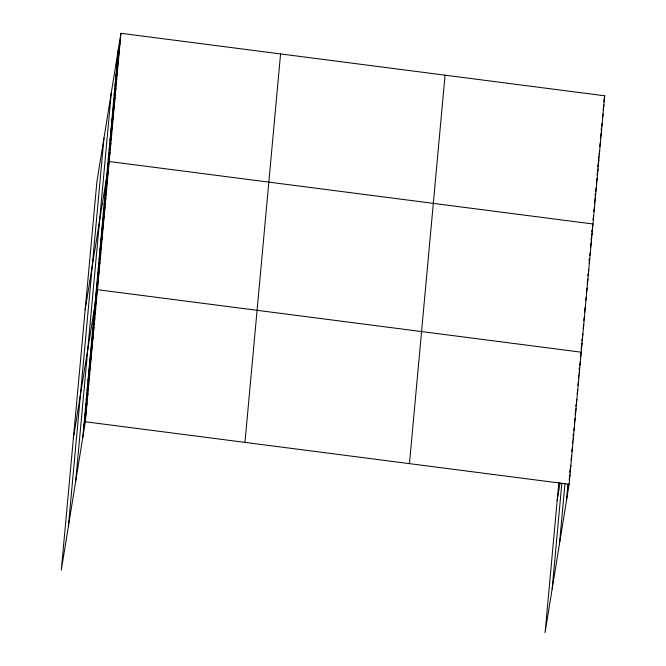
<?xml version="1.0" encoding="UTF-8"?>
<svg xmlns="http://www.w3.org/2000/svg" width="666" height="666" viewBox="0 0 666 666"><rect width="100%" height="100%" fill="white"/><g stroke="black" fill="none" stroke-linecap="round" stroke-linejoin="round"><path stroke-width="1" d="M68.373 526.44L103.979 137.979M75.674 481.352L111.28 92.89M82.767 437.595L118.373 49.134M120.929 33.3L96.895 181.735L61.289 570.196L85.323 421.761L120.929 33.3L604.711 95.804L569.105 484.265L545.071 632.7L558.849 482.309M244.971 442.39L280.577 53.921M409.457 463.636L445.063 75.175M552.156 588.944L561.838 483.275M559.457 543.856L564.993 483.474M566.541 500.091L568.015 484.057M117.532 58.283L120.096 42.458M116.692 67.441L119.256 51.615M115.851 76.598L118.415 60.773M115.01 85.756L117.574 69.93M114.169 94.913L116.733 79.079M113.337 104.071L115.901 88.237M112.496 113.228L115.06 97.394M111.655 122.386L114.219 106.552M110.814 131.543L113.378 115.709M109.973 140.701L112.537 124.867M109.141 149.85L111.705 134.024M108.3 159.007L110.864 143.182M107.459 168.165L110.023 152.339M85.14 309.931L109.182 161.497L592.965 223.992L592.482 226.964M105.777 186.48L108.342 170.646M104.937 195.638L107.501 179.803M104.104 204.795L106.668 188.961M103.263 213.953L105.827 198.118M102.422 223.11L104.987 207.276M101.582 232.268L104.146 216.433M100.741 241.417L103.305 225.591M99.908 250.574L102.472 234.748M99.067 259.732L101.632 243.906M98.227 268.889L100.791 253.063M97.386 278.047L99.95 262.213M96.545 287.204L99.109 271.37M95.713 296.362L98.268 280.528M73.393 438.12L97.436 289.685L581.218 352.189L580.411 357.134M94.006 314.951L96.57 299.117M93.14 324.384L95.704 308.558M92.274 333.816L94.838 317.99M91.409 343.256L93.973 327.422M90.543 352.689L93.107 336.854M89.677 362.121L92.241 346.287M88.819 371.553L91.384 355.727M87.954 380.994L90.518 365.159M87.088 390.426L89.652 374.592M86.222 399.858L88.786 384.024M85.356 409.29L87.92 393.464M84.49 418.723L87.055 402.897M83.625 428.163L86.189 412.329M603.754 101.74L604.711 95.804M603.071 109.907L603.879 104.953M602.397 118.073L603.038 114.111M601.073 130.195L601.398 128.213M601.714 126.24L602.197 123.268M600.399 138.362L601.356 132.426M599.716 146.528L600.516 141.583M598.393 158.658L598.717 156.677M599.034 154.695L599.675 150.741M597.718 166.825L598.842 159.898M597.036 174.992L598.001 169.056M596.361 183.158L597.161 178.213M595.038 195.28L595.362 193.306M595.679 191.325L596.32 187.371M594.363 203.446L595.479 196.52M593.681 211.613L594.646 205.677M593.006 219.78L593.647 215.826M591.683 231.91L591.999 229.928M591 240.076L591.483 237.104M591.808 235.131L592.124 233.15M590.484 247.252L591.283 242.307M589.002 260.364L589.327 258.391M589.81 255.419L590.451 251.465M589.127 263.586L589.61 260.622M587.803 275.716L588.128 273.734M588.444 271.753L588.769 269.78M587.129 283.882L587.928 278.929M586.446 292.049L587.087 288.087M585.772 300.216L586.247 297.244M584.448 312.337L585.414 306.402M583.774 320.504L584.573 315.559M583.091 328.671L583.732 324.717M581.768 340.801L582.092 338.819M582.409 336.838L582.892 333.874M581.093 348.967L582.051 343.032M557.176 500.624L560.006 483.116M579.07 369.538L579.387 367.557M579.711 365.576L580.352 361.621M578.363 377.98L578.846 375.016M579.162 373.035L579.487 371.054M577.822 385.439L578.621 380.486M577.114 393.881L577.755 389.926M575.765 406.285L576.09 404.304M576.406 402.322L576.889 399.359M575.066 414.727L576.023 408.791M574.358 423.168L575.158 418.223M573.018 435.572L573.334 433.599M573.817 430.627L574.3 427.655M572.469 443.032L572.793 441.05M573.11 439.069L573.434 437.096M571.769 451.473L572.569 446.528M571.062 459.923L571.703 455.96M569.713 472.319L570.837 465.392M567.407 490.659L568.531 483.732M569.172 479.778L569.971 474.833M85.323 421.761L569.105 484.265"/></g></svg>
